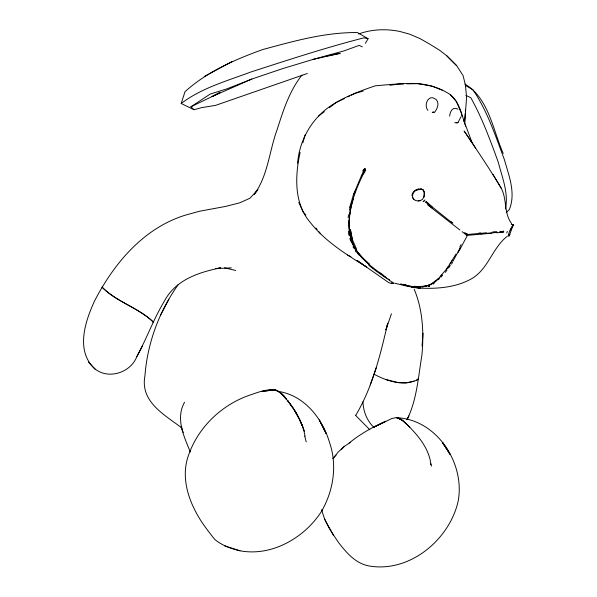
<?xml version="1.0" encoding="UTF-8"?>
<svg xmlns="http://www.w3.org/2000/svg" width="597" height="597" viewBox="0 0 597 597"><rect width="100%" height="100%" fill="white"/><g stroke="black" fill="none" stroke-linecap="round" stroke-linejoin="round"><path stroke-width="0.9" d="M364.707 168.735L365.551 169.436L364.707 168.735L362.588 170.876M508.711 235.114L509.151 232.233L513.263 224.733M349.126 220.562L349.297 229.323L350.64 237.188M464.585 123.378L465.264 113.4M465.376 111.669L465.503 109.87M414.131 289.112C422.885 309.88 423.945 332.82 421.93 355.014C418.348 376.356 416.997 398.841 407.557 418.661M422.057 346.029L423.042 333.171M464.645 123.012L466.585 97.639L465.451 85.095L463.063 75.558L456.69 65.707L446.772 55.797L439.847 50.402L430.094 44.357L420.049 38.596L409.572 34.148L399.706 31.432C386.117 28.671 371.782 29.186 358.707 33.962M348.185 217.644L348.506 214.674M449.645 116.139C449.974 112.654 451.66 107.467 456.138 108.37L457.914 109.206M349.558 215.435L349.849 213.241M297.567 163.227C299.642 138.101 313.918 114.833 336.089 102.55C348.335 95.326 361.73 90.438 375.14 85.856C386.229 84.811 397.333 83.789 408.475 83.483C423.101 82.849 437.974 86.461 450.235 94.565C459.735 102.318 461.817 115.266 465.66 126.243M350.335 210.301C347.484 224.666 348.611 240.897 357.797 252.889M505.413 208.995C508.823 193.182 502.129 177.309 498.256 162.183C490.264 140.22 482.227 118.124 470.779 97.677L465.891 95.401M424.057 197.144L424.377 191.846L423.019 189.839C417.706 186.413 409.184 194.115 413.922 199.323M411.967 195.726C411.997 192.159 415.109 189.667 418.37 188.958M349.439 210.129L350.685 204.346M350.252 210.517C352.849 196.592 358.663 183.107 364.894 170.735M503.435 230.92L503.681 232.054L502.771 232.211M349.79 207.263L353.805 193.361M364.842 171.884L365.551 169.085M355.745 415.303C372.55 387.229 380.371 354.872 387.699 323.29L385.916 329.925L391.431 313.761M300.112 152.414C295.105 175.399 293.731 202.935 309.955 222.047C325.074 241.382 346.066 254.359 366.662 267.068L364.416 265.531M302.851 142.787L305.089 134.907M353.305 199.017C349.596 211.129 347.723 224.196 350.596 236.688M506.749 232.987L507.301 231.337M307.321 73.498L215.502 105.393L201.696 107.609L193.988 109.699L181.175 103.497L185.025 91.677C207.166 71.61 234.957 59.566 262.762 49.536C293.709 41.171 325.104 32.216 357.439 32.566L368.11 38.708L365.364 43.357M370.207 384.983L376.326 367.633M353.917 194.958L355.819 189.719M353.954 193.473L361.394 175.779M509.107 235.987L509.539 234.912M364.424 170.615C363.67 170.563 364.289 169.309 364.73 169.376L365.185 170.003M509.868 234.666L509.032 235.86L508.569 234.158M467.16 235.606L467.488 234.949M509.368 235.479L513.226 224.912L511.219 224.42M178.137 284.739C159.205 311.365 147.444 342.969 144.974 375.573C139.847 401.796 164.406 414.691 182.092 428.101M466.951 235.621L467.317 234.203L466.764 234.069M184.54 402.221C175.354 418.646 183.958 436.407 190.331 452.004M231.323 267.852L215.763 268.598L220.711 267.822C198.562 272.322 175.608 279.851 164.399 301.089C153.683 318.813 146.758 338.395 136.87 356.536C130.116 374.14 104.691 380.856 91.998 365.931C76.252 347.723 85.729 320.231 94.513 301.052C113.96 263.381 143.698 227.92 185.555 215.099L199.331 211.286L225.867 206.361L239.8 202.801L249.934 198.241L257.904 189.704L254.434 194.025M512.226 227.173L513.36 224.838L512.457 225.92M466.682 234.949L467.317 234.203M460.974 116.84L458.018 122.482L457.123 122.87L456.227 122.504L458.018 122.482M361.364 175.824L363.64 171.145M361.775 176.033L364.036 171.376M363.521 173.936L364.282 172.376M363.252 171.496L364.237 169.429M136.87 356.536L142.579 345.626M160.287 315.589L168.854 299.306M424.945 199.935L423.579 201.39M407.132 419.258L408.878 415.982L406.923 419.736M460.175 248.904L466.966 236.196M459.824 246.971L461.1 244.598M458.138 251.8L460.541 247.367L452.907 261.307M458.257 252.232L460.123 248.785M509.987 230.121L513.166 224.927M456.026 254.009L447.146 268.337L437.705 279.486M452.116 260.665L450.063 263.919M451.451 264.173L452.623 262.314M448.698 267.732L450.347 265.337M467.145 235.322L466.593 234.382M467.354 234.957L466.958 234.688M446.31 269.299L447.974 266.986M448.078 268.083L449.504 266.105M445.287 272.344L447.011 270.068M302.007 75.065C289.426 90.871 283.262 110.43 277.217 129.407C269.284 150.75 268.06 175.548 254.315 194.279M392.192 282.478L391.878 282.844L392.49 282.18M441.183 276.09L442.19 274.926M440.623 276.329L441.638 275.195M440.802 277.209L442.34 275.501M425.445 202.383L426.631 202.055L425.721 201.696M336.118 455.13L332.932 458.526L338.245 451.996L344.402 446.317L350.402 442.377M341.215 449.705L344.402 446.317M506.166 212.674L509.316 209.577C516.092 193.04 508.823 175.533 504.323 159.414C495.353 135.549 487.353 110.99 472.943 89.714L465.742 85.632M439.123 278.232L436.108 280.903M438.556 278.471L431.191 284.03M438.064 279.859L439.25 278.784M466.473 234.434L467.085 233.905M416.355 380.371L418.504 378.498L417.922 379.543C403.87 386.647 387.393 381.289 374.386 374.386M363.886 169.727L364.73 170.249L365.08 169.593M364.349 169.727L364.968 169.212M349.2 442.989C360.237 433.989 372.767 426.982 385.774 421.251L373.983 427.131L391.901 418.49L396.512 417.557L400.714 418.93L409.796 427.146L404.236 421.878C416.363 433.31 429.071 447.429 430.967 464.638M507.39 236.181C492.532 247.598 488.652 268.269 472.361 278.292C456.153 287.739 436.631 289.052 418.266 288.038M436.511 280.635C426.751 289.814 412.228 287.194 400.632 283.888M318.44 116.176L324.32 111.632M329.469 107.661L336.089 102.55L344.491 98.512M181.175 103.497C201.719 87.908 227.203 80.841 251.053 71.931C288.426 59.872 325.783 47.603 363.842 37.865L368.11 38.708M193.988 109.699L190.891 106.796L210.271 94.013L226.644 88.953L251.807 79.065L281.597 68.961L313.164 59.372L343.954 50.902L359.215 45.379L362.304 46.857M152.929 322.186L153.25 321.977C138.183 307.507 116.475 301.955 102.012 287.097C116.579 301.91 138.131 307.552 153.25 321.977M423.019 201.659L424.4 200.756M433.288 284.097L434.168 283.523M433.25 283.023L427.101 285.799L420.303 286.62M457.123 122.87L454.727 122.698M220.039 92.214L212.047 96.572L251.807 79.065M204.278 76.528L232.323 61.416M190.891 106.796L219.136 93.139M347.857 96.893L349.536 96.087M351.223 95.274L355.424 93.259L363.215 91.05M428.586 285.224L430.325 284.47M428.818 286.366L429.713 286M416.228 190.212L421.012 189.145M428.265 286.672L429.161 286.359M467.145 234.539L464.653 232.479M427.721 285.523L423.825 286.351L416.982 286.545M414.131 381.073L406.221 382.901L398.206 382.617L386.013 379.58M313.164 59.372L340.238 53.342L326.693 55.954M503.756 231.733L501.45 232.106M418.184 200.808L420.549 200.45L422.557 199.226C424.549 196.607 425.049 192.644 422.952 189.943M420.713 200.644L418.266 201.017L415.833 200.599L413.818 199.48L412.624 197.756M389.901 85.311L398.117 84.08L403.482 83.961M502.689 231.472L499.786 231.748M502.584 232.293L496.786 232.785M467.712 235.322L491.935 233.181M467.958 234.457L486.443 232.823M478.742 233.128L480.592 232.964M480.592 233.823L497.04 232.434M492.689 231.934L496.734 231.614M499.331 232.27L500.57 232.181M422.213 286.881L423.497 286.784M393.729 283.493L391.535 283.627L388.58 282.515L356.954 260.411L362.924 264.508M407.057 83.879L417.796 83.64L422.288 84.438M432.228 112.37L434.75 112.094C437.407 108.46 439.683 103.393 436.161 99.468L432.825 97.744C426.683 96.901 424.258 106.49 427.945 110.341M414.445 286.276L417.549 286.53M415.982 287.642L407.639 286.359L394.714 283.194M280.68 393.095L275.523 389.819L268.919 390.057L274.045 389.528L278.008 391.065L280.68 393.095L286.657 399.542C278.284 385.319 265.538 389.617 252.225 394.304C222.95 403.55 198.383 426.445 188.383 455.638C181.891 473.846 186.383 493.622 194.965 510.301C200.219 520.935 207.465 530.337 214.868 539.539C222.151 545.539 230.905 548.643 239.972 550.785C271.657 556.725 304.157 538.001 321.201 511.868C333.41 491.144 337.551 465.294 329.484 442.325C322.373 418.296 304.224 395.304 278.277 391.393M412.975 287.358L420.616 288.202L411.363 287.12M408.303 286.008L411.034 286.47M412.855 286.784L414.676 287.097M424.086 84.752L432.168 86.184L442.414 90.214M224.509 267.829L235.711 270.486M404.326 284.381L406.02 284.791M404.094 284.5L405.796 284.911M404.87 285.165L407.445 285.799M464.876 84.073C488.921 98.236 492.704 129.78 503.226 153.429M224.487 545.8L239.972 550.785M399.848 418.855L396.348 417.713C436.728 419.087 465.384 463.459 458.123 501.39C449.31 540.188 408.811 573.545 368.148 565.792C355.163 562.956 346.432 552.703 338.656 542.673C331.753 532.449 324.149 521.815 321.82 509.48M393.281 282.791L393.774 282.978M420.96 188.853L423.109 189.756M347.581 255.068L350.902 256.635M398.789 418.176L401.639 420.012M392.102 282.15L376.64 271.463L368.819 265.359M388.311 279.038L389.684 279.978M383.408 275.277C373.901 268.725 364.424 261.702 357.431 252.389A50.432 42.477 -50.4 0 1 355.655 249.897M378.796 272.389L380.267 273.419M382.476 274.963L385.423 277.023M379.901 272.971L386.99 278.336M450.72 221.48L452.869 223.121M452.019 222.793L427.049 202.831M459.899 230.002L427.848 205.017M462.108 231.703L466.541 235.099M370.916 266.411L373.043 268.075M432.273 208.092L427.721 204.264L426.31 202.398M432.519 207.353L426.661 201.876M369.461 264.307L361.73 256.971L356.902 251.106A48.611 40.939 -50.5 0 1 353.275 244.718M373.886 427.325C366.961 420.863 363.26 411.258 362.946 401.833M369.618 264.523L363.998 259.389L357.961 252.538M365.879 261.493L369.118 264.404M456.69 65.707L446.772 55.797M280.948 393.371C292.485 404.99 302.209 419.885 305.045 436.146M369.856 429.78L355.64 415.437M95.475 369.633L88.49 362.125M359.961 255.441L362.409 258.173M450.235 94.565L456.354 101.423L461.197 112.751L461.988 116.221M357.043 252.68L358.976 255.068M305.828 215.211L303.015 211.651L298.791 202.271M315.985 228.047L317.111 229.472M318.805 231.606L320.492 233.748M463.615 120.027L472.055 142.564L464.108 130.989C476.742 149.847 489.555 168.608 501.159 188.115C507.211 199.204 503.674 213.271 511.674 223.629M355.222 250.71L356.103 251.994M447.474 449.877L442.661 442.773L450.034 454.324L442.661 442.773M357.051 251.315L354.014 246.233L351.797 240.845M469.697 138.929L475.63 148.16M501.159 188.115L493.003 174.414M364.021 170.511L363.886 170.085M333.357 535.166L324.432 518.86M508.278 235.472L508.629 236.121M352.984 246.8L353.663 248.106M356.461 248.889L352.215 239.218L352.379 239.815L350.394 229.457M301.067 422.788L304.463 431.176M353.252 244.733L350.805 237.882M181.025 427.012L183.234 432.429M350.775 239.233L352.267 243.404M304.686 436.034L306.201 441.847M430.743 463.862L431.519 466.175M349.849 238.472L350.715 241.3M364.237 170.302L364.327 170.69M350.417 229.748L352.379 239.815M348.902 234.166L349.178 235.621M348.327 231.039L348.76 233.979M355.178 249.158A50.432 42.477 -50.4 0 1 354.29 247.636M263.814 391.147L261.367 391.535L272.754 390.08L263.814 391.147M433.877 112.482L432.87 112.094L433.825 112.482M401.012 419.542L398.259 418.139L403.303 420.915L401.012 419.542M289.911 403.684L287.508 400.363L293.082 408.206L289.911 403.684M295.97 412.923L293.806 409.146L298.575 417.713L295.97 412.923M323.873 428.922L319.283 419.937L326.134 433.586L323.873 428.922M300.866 422.437L298.978 418.355L302.828 426.974L300.866 422.437"/></g></svg>
